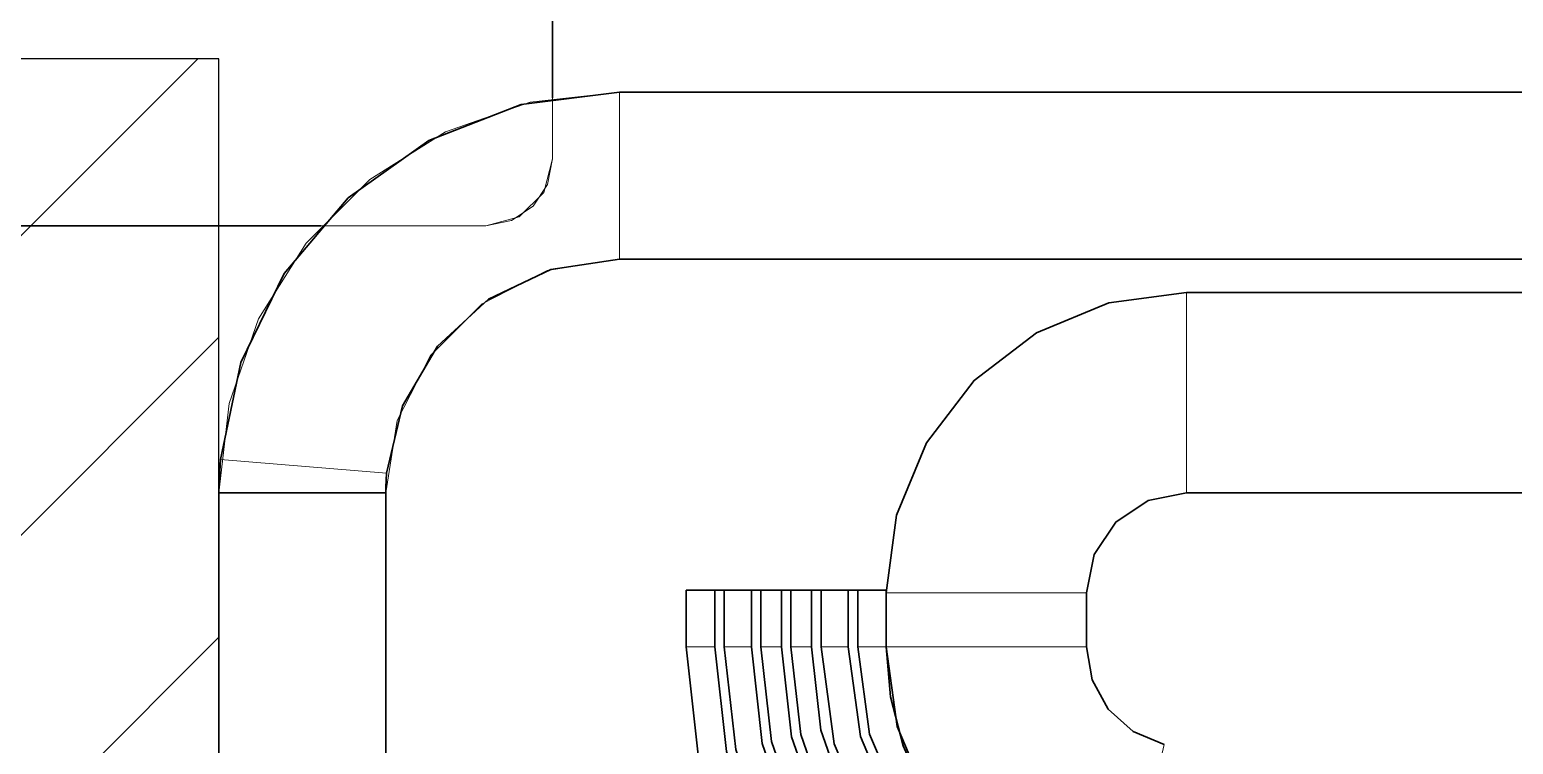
# Model space of a CAD drawing. Extents: x -442948 to -439736, y 420528 to 424220.
# Drawn here: x -441753.04 to -441730.81, y 423958.35 to 423969.05 of the extents above; entities that cross this region are included whole.
import ezdxf

# ---------------------------------------------------------------- set-up
doc = ezdxf.new("R2010")
doc.units = 0
doc.linetypes.add('DASHED2', pattern=[9.525, 6.35, -3.175])
for name, color, linetype, lineweight in [('GIZLI', 8, 'DASHED2', 18), ('GORUNEN', 7, 'Continuous', 35), ('TEGET', 8, 'Continuous', 18)]:
    doc.layers.add(name, color=color, linetype=linetype, lineweight=lineweight)

# ---------------------------------------------------------------- blocks, each defined once
blk = doc.blocks.new('DEDEDED')
h = blk.add_hatch()
h.set_pattern_fill('ANSI31', color=4)
h.paths.add_polyline_path([(-441706.168, 420552.951), (-441756.173, 420552.951), (-441756.173, 420517.951), (-441706.168, 420517.951)])
for p, q in [((-441706.168, 420552.951), (-441756.173, 420552.951)), ((-441706.168, 420517.951), (-441706.168, 420552.951))]:
    blk.add_line(p, q)
at = {"layer": 'GIZLI', "color": 3}
blk.add_lwpolyline([(-441706.168, 420546.451), (-441706.168, 420523.951)], dxfattribs=at)
at = {"layer": 'GORUNEN', "color": 3}
for points in [[(-441706.168, 420546.451), (-441706.166, 420546.598), (-441706.147, 420546.951)], [(-441706.168, 420546.451), (-441706.168, 420523.951)]]:
    blk.add_lwpolyline(points, dxfattribs=at)

msp = doc.modelspace()

# ---------------------------------------------------------------- linework, layer by layer
at = {"layer": 'GIZLI', "color": 6}
for points in [[(-441745.206, 423972.116), (-441745.206, 423967.116)], [(-441745.206, 423967.116), (-441745.206, 423968.032)], [(-441746.206, 423966.116), (-441745.706, 423966.25), (-441745.34, 423966.616), (-441745.206, 423967.116)], [(-441746.206, 423966.116), (-441745.823, 423966.193), (-441745.499, 423966.409), (-441745.282, 423966.733), (-441745.206, 423967.116)], [(-441779.206, 423966.116), (-441746.206, 423966.116)], [(-441748.678, 423966.116), (-441746.206, 423966.116)], [(-441735.706, 423965.116), (-441736.87, 423964.963), (-441737.956, 423964.513), (-441738.888, 423963.798), (-441739.603, 423962.866), (-441740.052, 423961.781), (-441740.206, 423960.616)], [(-441693.606, 423965.116), (-441735.706, 423965.116)], [(-441735.706, 423962.116), (-441735.706, 423965.116)], [(-441735.706, 423962.116), (-441736.28, 423962.002), (-441736.766, 423961.677), (-441737.092, 423961.19), (-441737.206, 423960.616)], [(-441675.206, 423962.116), (-441735.706, 423962.116)], [(-441740.206, 423959.809), (-441740.206, 423960.659)], [(-441740.206, 423960.616), (-441740.206, 423959.809)], [(-441740.206, 423959.809), (-441740.206, 423960.616)], [(-441737.206, 423960.616), (-441740.206, 423960.616)], [(-441737.206, 423960.616), (-441737.206, 423959.809)], [(-441740.206, 423959.809), (-441740.142, 423959.057), (-441739.954, 423958.326), (-441739.647, 423957.636), (-441739.228, 423957.008), (-441738.71, 423956.459), (-441738.108, 423956.004), (-441737.438, 423955.656), (-441736.72, 423955.425)], [(-441740.206, 423959.809), (-441740.044, 423958.614), (-441739.571, 423957.505), (-441738.821, 423956.562), (-441737.847, 423955.851), (-441736.72, 423955.424)], [(-441737.206, 423959.809), (-441740.206, 423959.809)], [(-441737.206, 423959.809), (-441737.122, 423959.314), (-441736.88, 423958.875), (-441736.507, 423958.541), (-441736.044, 423958.347)], [(-441736.044, 423958.347), (-441736.72, 423955.425)]]:
    msp.add_lwpolyline(points, dxfattribs=at)
at = {"layer": 'GIZLI', "color": 3}
for points in [[(-441744.206, 423968.116), (-441745.541, 423967.966), (-441746.809, 423967.522), (-441747.947, 423966.807), (-441748.897, 423965.857), (-441749.612, 423964.719), (-441750.055, 423963.451), (-441750.206, 423962.116)], [(-441718.206, 423968.116), (-441744.206, 423968.116)], [(-441744.206, 423965.616), (-441745.287, 423965.445), (-441746.263, 423964.948), (-441747.037, 423964.173), (-441747.534, 423963.198), (-441747.706, 423962.116)], [(-441718.206, 423965.616), (-441744.206, 423965.616)], [(-441750.206, 423962.116), (-441747.706, 423962.116)], [(-441747.706, 423962.116), (-441747.706, 423939.616)]]:
    msp.add_lwpolyline(points, dxfattribs=at)
at = {"layer": 'GIZLI'}
for points in [[(-441740.206, 423960.659), (-441743.206, 423960.659)], [(-441742.636, 423959.809), (-441742.636, 423960.659)], [(-441742.086, 423959.809), (-441742.086, 423960.659)], [(-441741.635, 423959.809), (-441741.635, 423960.659)], [(-441741.184, 423959.809), (-441741.184, 423960.659)], [(-441740.634, 423959.809), (-441740.634, 423960.659)], [(-441742.636, 423959.809), (-441742.463, 423958.27), (-441741.952, 423956.808), (-441741.13, 423955.496), (-441740.037, 423954.399), (-441738.728, 423953.572), (-441737.268, 423953.057)], [(-441742.086, 423959.809), (-441741.926, 423958.392), (-441741.457, 423957.046), (-441740.7, 423955.838), (-441739.693, 423954.828), (-441738.488, 423954.067), (-441737.144, 423953.593)], [(-441741.635, 423959.809), (-441741.487, 423958.492), (-441741.05, 423957.241), (-441740.347, 423956.119), (-441739.412, 423955.18), (-441738.291, 423954.473), (-441737.042, 423954.032)], [(-441741.184, 423959.809), (-441740.988, 423958.354), (-441740.412, 423957.004), (-441739.499, 423955.855), (-441738.313, 423954.99), (-441736.94, 423954.471)], [(-441740.634, 423959.809), (-441740.457, 423958.5), (-441739.94, 423957.286), (-441739.118, 423956.252), (-441738.051, 423955.474), (-441736.816, 423955.007)]]:
    msp.add_lwpolyline(points, dxfattribs=at)
at = {"layer": 'GORUNEN', "color": 6}
for points in [[(-441745.206, 423968.032), (-441745.206, 423972.116)], [(-441779.206, 423966.116), (-441748.678, 423966.116)], [(-441735.706, 423965.116), (-441736.87, 423964.963), (-441737.956, 423964.513), (-441738.888, 423963.798), (-441739.603, 423962.866), (-441740.052, 423961.781), (-441740.206, 423960.616)], [(-441693.606, 423965.116), (-441735.706, 423965.116)], [(-441735.706, 423962.116), (-441736.28, 423962.002), (-441736.766, 423961.677), (-441737.092, 423961.19), (-441737.206, 423960.616)], [(-441693.606, 423962.116), (-441735.706, 423962.116)], [(-441740.206, 423960.616), (-441740.206, 423960.659)], [(-441740.206, 423960.616), (-441740.206, 423959.809)], [(-441737.206, 423960.616), (-441737.206, 423959.809)], [(-441740.206, 423959.809), (-441740.142, 423959.057), (-441739.954, 423958.326), (-441739.647, 423957.636), (-441739.228, 423957.008), (-441738.71, 423956.459), (-441738.108, 423956.004), (-441737.438, 423955.656), (-441736.72, 423955.425)], [(-441740.206, 423959.809), (-441740.044, 423958.614), (-441739.571, 423957.505), (-441738.821, 423956.562), (-441737.847, 423955.851), (-441736.72, 423955.424)], [(-441737.206, 423959.809), (-441737.122, 423959.314), (-441736.88, 423958.875), (-441736.507, 423958.541), (-441736.044, 423958.347)]]:
    msp.add_lwpolyline(points, dxfattribs=at)
at = {"layer": 'GORUNEN', "color": 3}
for points in [[(-441744.206, 423968.116), (-441745.678, 423967.933), (-441747.06, 423967.394), (-441748.268, 423966.532), (-441749.227, 423965.4), (-441749.879, 423964.068), (-441750.185, 423962.616)], [(-441718.206, 423968.116), (-441744.206, 423968.116)], [(-441744.206, 423965.616), (-441745.232, 423965.462), (-441746.167, 423965.015), (-441746.931, 423964.312), (-441747.455, 423963.417), (-441747.694, 423962.408)], [(-441718.206, 423965.616), (-441744.206, 423965.616)], [(-441747.706, 423962.116), (-441747.705, 423962.202), (-441747.694, 423962.408)], [(-441750.206, 423962.116), (-441747.706, 423962.116)], [(-441747.706, 423962.116), (-441747.706, 423939.616)]]:
    msp.add_lwpolyline(points, dxfattribs=at)
at = {"layer": 'GORUNEN'}
for points in [[(-441743.206, 423959.809), (-441743.206, 423960.659)], [(-441742.777, 423960.659), (-441743.206, 423960.659)], [(-441742.777, 423959.809), (-441742.777, 423960.659)], [(-441742.636, 423960.659), (-441742.777, 423960.659)], [(-441742.636, 423959.809), (-441742.636, 423960.659)], [(-441742.227, 423960.659), (-441742.636, 423960.659)], [(-441742.227, 423959.809), (-441742.227, 423960.659)], [(-441742.086, 423960.659), (-441742.227, 423960.659)], [(-441742.086, 423959.809), (-441742.086, 423960.659)], [(-441741.776, 423960.659), (-441742.086, 423960.659)], [(-441741.776, 423959.809), (-441741.776, 423960.659)], [(-441741.635, 423960.659), (-441741.776, 423960.659)], [(-441741.635, 423959.809), (-441741.635, 423960.659)], [(-441741.326, 423960.659), (-441741.635, 423960.659)], [(-441741.326, 423959.809), (-441741.326, 423960.659)], [(-441741.184, 423960.659), (-441741.326, 423960.659)], [(-441741.184, 423959.809), (-441741.184, 423960.659)], [(-441740.776, 423960.659), (-441741.184, 423960.659)], [(-441740.776, 423959.809), (-441740.776, 423960.659)], [(-441740.634, 423960.659), (-441740.776, 423960.659)], [(-441740.634, 423959.809), (-441740.634, 423960.659)], [(-441740.206, 423960.659), (-441740.634, 423960.659)], [(-441737.396, 423952.502), (-441738.976, 423953.059), (-441740.393, 423953.954), (-441741.576, 423955.141), (-441742.466, 423956.561), (-441743.018, 423958.143), (-441743.206, 423959.809)], [(-441737.299, 423952.919), (-441738.789, 423953.445), (-441740.125, 423954.289), (-441741.241, 423955.408), (-441742.08, 423956.747), (-441742.601, 423958.239), (-441742.777, 423959.809)], [(-441742.636, 423959.809), (-441742.463, 423958.27), (-441741.952, 423956.808), (-441741.13, 423955.496), (-441740.037, 423954.399), (-441738.728, 423953.572), (-441737.268, 423953.057)], [(-441737.175, 423953.455), (-441738.55, 423953.94), (-441739.782, 423954.718), (-441740.81, 423955.75), (-441741.584, 423956.985), (-441742.064, 423958.361), (-441742.227, 423959.809)], [(-441742.086, 423959.809), (-441741.926, 423958.392), (-441741.457, 423957.046), (-441740.7, 423955.838), (-441739.693, 423954.828), (-441738.488, 423954.067), (-441737.144, 423953.593)], [(-441737.074, 423953.894), (-441738.353, 423954.346), (-441739.5, 423955.07), (-441740.458, 423956.031), (-441741.178, 423957.18), (-441741.625, 423958.461), (-441741.776, 423959.809)], [(-441741.635, 423959.809), (-441741.487, 423958.492), (-441741.05, 423957.241), (-441740.347, 423956.119), (-441739.412, 423955.18), (-441738.291, 423954.473), (-441737.042, 423954.032)], [(-441736.972, 423954.333), (-441738.156, 423954.751), (-441739.218, 423955.422), (-441740.105, 423956.311), (-441740.772, 423957.375), (-441741.185, 423958.561), (-441741.326, 423959.809)], [(-441741.184, 423959.809), (-441740.988, 423958.354), (-441740.412, 423957.004), (-441739.499, 423955.855), (-441738.313, 423954.99), (-441736.94, 423954.471)], [(-441736.848, 423954.869), (-441738.119, 423955.35), (-441739.216, 423956.15), (-441740.061, 423957.213), (-441740.594, 423958.463), (-441740.776, 423959.809)], [(-441740.634, 423959.809), (-441740.457, 423958.5), (-441739.94, 423957.286), (-441739.118, 423956.252), (-441738.051, 423955.474), (-441736.816, 423955.007)]]:
    msp.add_lwpolyline(points, dxfattribs=at)
at = {"layer": 'TEGET'}
for points in [[(-441744.206, 423968.116), (-441744.206, 423965.616)], [(-441742.777, 423959.809), (-441743.206, 423959.809)], [(-441742.227, 423959.809), (-441742.636, 423959.809)], [(-441741.776, 423959.809), (-441742.086, 423959.809)], [(-441741.326, 423959.809), (-441741.635, 423959.809)], [(-441740.776, 423959.809), (-441741.184, 423959.809)], [(-441740.206, 423959.809), (-441740.634, 423959.809)]]:
    msp.add_lwpolyline(points, dxfattribs=at)
at = {"layer": 'TEGET', "color": 6}
for points in [[(-441735.706, 423962.116), (-441735.706, 423965.116)], [(-441737.206, 423960.616), (-441740.206, 423960.616)], [(-441737.206, 423959.809), (-441740.206, 423959.809)]]:
    msp.add_lwpolyline(points, dxfattribs=at)
at = {"layer": 'TEGET', "color": 3}
msp.add_lwpolyline([(-441750.185, 423962.616), (-441747.694, 423962.408)], dxfattribs=at)

# ---------------------------------------------------------------- block references
msp.add_blockref('DEDEDED', (-44.038, 3415.665))

doc.saveas('drawing.dxf')
